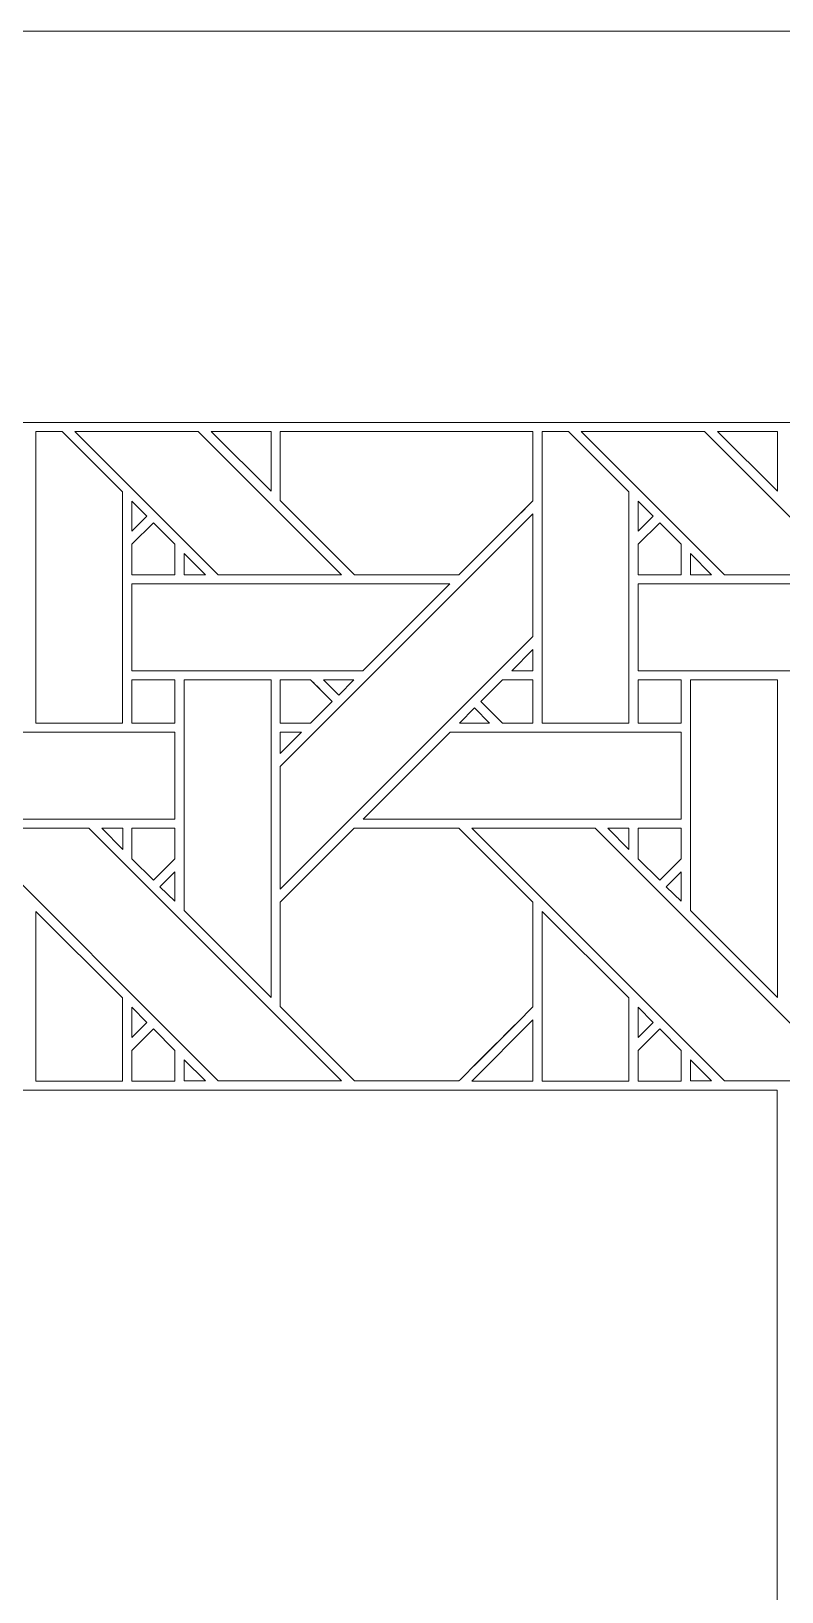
# Model space of a CAD drawing. Header units: inches. Extents: x 6.4 to 18.4, y 3.1 to 15.1.
# Drawn here: x 15 to 16.406, y 12.17 to 15.095 of the extents above; entities that cross this region are included whole.
import ezdxf

# ---------------------------------------------------------------- set-up
doc = ezdxf.new("R2010")
doc.units = ezdxf.units.IN
doc.header["$MEASUREMENT"] = 0
doc.layers.add('Design', color=7, linetype='Continuous', lineweight=0)

msp = doc.modelspace()

# ---------------------------------------------------------------- linework, layer by layer
at = {"layer": 'Design'}
for points, knots in [([(18.3821, 15.0948), (18.3821, 15.0948), (6.3829, 15.0948), (6.3829, 15.0948), (6.3829, 15.0948), (6.3829, 3.0948), (6.3829, 3.0948), (6.3829, 3.0948), (18.3829, 3.0948), (18.3829, 3.0948), (18.3829, 3.0948), (18.3829, 15.0948), (18.3829, 15.0948), (18.3829, 15.0948), (18.3821, 15.0948), (18.3821, 15.0948)], [0, 0, 0, 0, 1, 1, 1, 2, 2, 2, 3, 3, 3, 4, 4, 4, 5, 5, 5, 5]), ([(17.6485, 14.3611), (17.6485, 14.3611), (7.1165, 14.3611), (7.1165, 14.3611), (7.1165, 14.3611), (7.1165, 3.8284), (7.1165, 3.8284), (7.1165, 3.8284), (17.6492, 3.8284), (17.6492, 3.8284), (17.6492, 3.8284), (17.6492, 14.3611), (17.6492, 14.3611), (17.6492, 14.3611), (17.6485, 14.3611), (17.6485, 14.3611)], [0, 0, 0, 0, 1, 1, 1, 2, 2, 2, 3, 3, 3, 4, 4, 4, 5, 5, 5, 5]), ([(15.0087, 14.3448), (15.0087, 14.3448), (15.058, 14.3448), (15.058, 14.3448), (15.058, 14.3448), (15.1714, 14.2317), (15.1714, 14.2317), (15.1714, 14.2317), (15.1714, 13.798), (15.1714, 13.798), (15.1714, 13.798), (15.0087, 13.798), (15.0087, 13.798), (15.0087, 13.798), (15.0087, 14.3448), (15.0087, 14.3448)], [0, 0, 0, 0, 1, 1, 1, 2, 2, 2, 3, 3, 3, 4, 4, 4, 5, 5, 5, 5]), ([(15.3129, 14.3448), (15.3129, 14.3448), (15.5816, 14.076), (15.5816, 14.076), (15.5816, 14.076), (15.3506, 14.076), (15.3506, 14.076), (15.3506, 14.076), (15.0819, 14.3448), (15.0819, 14.3448), (15.0819, 14.3448), (15.3129, 14.3448), (15.3129, 14.3448)], [0, 0, 0, 0, 1, 1, 1, 2, 2, 2, 3, 3, 3, 4, 4, 4, 4]), ([(15.4494, 14.3448), (15.4494, 14.3448), (15.4494, 14.2324), (15.4494, 14.2324), (15.4494, 14.2324), (15.3371, 14.3448), (15.3371, 14.3448), (15.3371, 14.3448), (15.4494, 14.3448), (15.4494, 14.3448)], [0, 0, 0, 0, 1, 1, 1, 2, 2, 2, 3, 3, 3, 3]), ([(15.4666, 14.3448), (15.4666, 14.3448), (15.9403, 14.3448), (15.9403, 14.3448), (15.9403, 14.3448), (15.9403, 14.2148), (15.9403, 14.2148), (15.9225, 14.1969), (15.8105, 14.0851), (15.8016, 14.0761), (15.8016, 14.0761), (15.6058, 14.0761), (15.6058, 14.0761), (15.6058, 14.0761), (15.4666, 14.2153), (15.4666, 14.2153), (15.4666, 14.2153), (15.4666, 14.3448), (15.4666, 14.3448)], [0, 0, 0, 0, 1, 1, 1, 2, 2, 2, 3, 3, 3, 4, 4, 4, 5, 5, 5, 6, 6, 6, 6]), ([(15.4666, 14.3448), (15.4666, 14.3448), (15.9403, 14.3448), (15.9403, 14.3448), (15.9403, 14.3448), (15.9403, 14.2148), (15.9403, 14.2148), (15.922, 14.1964), (15.8102, 14.0848), (15.8016, 14.0761), (15.8016, 14.0761), (15.6058, 14.0761), (15.6058, 14.0761), (15.6058, 14.0761), (15.4666, 14.2153), (15.4666, 14.2153), (15.4666, 14.2153), (15.4666, 14.3448), (15.4666, 14.3448)], [0, 0, 0, 0, 1, 1, 1, 2, 2, 2, 3, 3, 3, 4, 4, 4, 5, 5, 5, 6, 6, 6, 6]), ([(15.9574, 14.3448), (15.9574, 14.3448), (16.0067, 14.3448), (16.0067, 14.3448), (16.0067, 14.3448), (16.1201, 14.2317), (16.1201, 14.2317), (16.1201, 14.2317), (16.1201, 13.798), (16.1201, 13.798), (16.1201, 13.798), (15.9574, 13.798), (15.9574, 13.798), (15.9574, 13.798), (15.9574, 14.3448), (15.9574, 14.3448)], [0, 0, 0, 0, 1, 1, 1, 2, 2, 2, 3, 3, 3, 4, 4, 4, 5, 5, 5, 5]), ([(16.2616, 14.3448), (16.2616, 14.3448), (16.5303, 14.076), (16.5303, 14.076), (16.5303, 14.076), (16.2993, 14.076), (16.2993, 14.076), (16.2993, 14.076), (16.0306, 14.3448), (16.0306, 14.3448), (16.0306, 14.3448), (16.2616, 14.3448), (16.2616, 14.3448)], [0, 0, 0, 0, 1, 1, 1, 2, 2, 2, 3, 3, 3, 4, 4, 4, 4]), ([(16.3982, 14.3448), (16.3982, 14.3448), (16.3982, 14.2324), (16.3982, 14.2324), (16.3982, 14.2324), (16.2858, 14.3448), (16.2858, 14.3448), (16.2858, 14.3448), (16.3982, 14.3448), (16.3982, 14.3448)], [0, 0, 0, 0, 1, 1, 1, 2, 2, 2, 3, 3, 3, 3]), ([(15.1887, 14.1575), (15.1887, 14.1575), (15.1887, 14.2142), (15.1887, 14.2142), (15.1887, 14.2142), (15.2169, 14.1857), (15.2169, 14.1857), (15.2169, 14.1857), (15.1887, 14.1575), (15.1887, 14.1575)], [0, 0, 0, 0, 1, 1, 1, 2, 2, 2, 3, 3, 3, 3]), ([(15.4666, 13.4866), (15.4666, 13.4866), (15.4666, 13.7167), (15.4666, 13.7167), (15.4666, 13.7167), (15.9403, 14.1903), (15.9403, 14.1903), (15.9403, 14.1903), (15.9403, 13.9603), (15.9403, 13.9603), (15.9403, 13.9603), (15.4666, 13.4866), (15.4666, 13.4866)], [0, 0, 0, 0, 1, 1, 1, 2, 2, 2, 3, 3, 3, 4, 4, 4, 4]), ([(16.1374, 14.1575), (16.1374, 14.1575), (16.1374, 14.2142), (16.1374, 14.2142), (16.1374, 14.2142), (16.1656, 14.1857), (16.1656, 14.1857), (16.1656, 14.1857), (16.1374, 14.1575), (16.1374, 14.1575)], [0, 0, 0, 0, 1, 1, 1, 2, 2, 2, 3, 3, 3, 3]), ([(15.1887, 14.1332), (15.1887, 14.1332), (15.2291, 14.1735), (15.2291, 14.1735), (15.2291, 14.1735), (15.2694, 14.1332), (15.2694, 14.1332), (15.2694, 14.1332), (15.2694, 14.0759), (15.2694, 14.0759), (15.2694, 14.0759), (15.1887, 14.0759), (15.1887, 14.0759), (15.1887, 14.0759), (15.1887, 14.1332), (15.1887, 14.1332)], [0, 0, 0, 0, 1, 1, 1, 2, 2, 2, 3, 3, 3, 4, 4, 4, 5, 5, 5, 5]), ([(15.2291, 14.1735), (15.2291, 14.1735), (15.2694, 14.1332), (15.2694, 14.1332), (15.2694, 14.1332), (15.2694, 14.0759), (15.2694, 14.0759), (15.2694, 14.0759), (15.1887, 14.0759), (15.1887, 14.0759), (15.1887, 14.0759), (15.1887, 14.1332), (15.1887, 14.1332), (15.1887, 14.1332), (15.2291, 14.1735), (15.2291, 14.1735)], [0, 0, 0, 0, 1, 1, 1, 2, 2, 2, 3, 3, 3, 4, 4, 4, 5, 5, 5, 5]), ([(16.1375, 14.1332), (16.1375, 14.1332), (16.1778, 14.1735), (16.1778, 14.1735), (16.1778, 14.1735), (16.2181, 14.1332), (16.2181, 14.1332), (16.2181, 14.1332), (16.2181, 14.0759), (16.2181, 14.0759), (16.2181, 14.0759), (16.1375, 14.0759), (16.1375, 14.0759), (16.1375, 14.0759), (16.1375, 14.1332), (16.1375, 14.1332)], [0, 0, 0, 0, 1, 1, 1, 2, 2, 2, 3, 3, 3, 4, 4, 4, 5, 5, 5, 5]), ([(16.2181, 14.0759), (16.2181, 14.0759), (16.1375, 14.0759), (16.1375, 14.0759), (16.1375, 14.0759), (16.1375, 14.1332), (16.1375, 14.1332), (16.1375, 14.1332), (16.1778, 14.1735), (16.1778, 14.1735), (16.1778, 14.1735), (16.2181, 14.1332), (16.2181, 14.1332), (16.2181, 14.1332), (16.2181, 14.0759), (16.2181, 14.0759)], [0, 0, 0, 0, 1, 1, 1, 2, 2, 2, 3, 3, 3, 4, 4, 4, 5, 5, 5, 5]), ([(15.2866, 14.076), (15.2866, 14.076), (15.2866, 14.1158), (15.2866, 14.1158), (15.2866, 14.1158), (15.3264, 14.076), (15.3264, 14.076), (15.3264, 14.076), (15.2866, 14.076), (15.2866, 14.076)], [0, 0, 0, 0, 1, 1, 1, 2, 2, 2, 3, 3, 3, 3]), ([(16.2354, 14.076), (16.2354, 14.076), (16.2354, 14.1158), (16.2354, 14.1158), (16.2354, 14.1158), (16.2751, 14.076), (16.2751, 14.076), (16.2751, 14.076), (16.2354, 14.076), (16.2354, 14.076)], [0, 0, 0, 0, 1, 1, 1, 2, 2, 2, 3, 3, 3, 3]), ([(15.7844, 14.0588), (15.7844, 14.0588), (15.6217, 13.8961), (15.6217, 13.8961), (15.6217, 13.8961), (15.1887, 13.8961), (15.1887, 13.8961), (15.1887, 13.8961), (15.1887, 14.0588), (15.1887, 14.0588), (15.1887, 14.0588), (15.7844, 14.0588), (15.7844, 14.0588)], [0, 0, 0, 0, 1, 1, 1, 2, 2, 2, 3, 3, 3, 4, 4, 4, 4]), ([(16.7332, 14.0588), (16.7332, 14.0588), (16.5704, 13.8961), (16.5704, 13.8961), (16.5704, 13.8961), (16.1375, 13.8961), (16.1375, 13.8961), (16.1375, 13.8961), (16.1375, 14.0588), (16.1375, 14.0588), (16.1375, 14.0588), (16.7332, 14.0588), (16.7332, 14.0588)], [0, 0, 0, 0, 1, 1, 1, 2, 2, 2, 3, 3, 3, 4, 4, 4, 4]), ([(15.9403, 13.9359), (15.9403, 13.9359), (15.9403, 13.8961), (15.9403, 13.8961), (15.9403, 13.8961), (15.9005, 13.8961), (15.9005, 13.8961), (15.9005, 13.8961), (15.9403, 13.9359), (15.9403, 13.9359)], [0, 0, 0, 0, 1, 1, 1, 2, 2, 2, 3, 3, 3, 3]), ([(15.1887, 13.8789), (15.1887, 13.8789), (15.269, 13.8789), (15.269, 13.8789), (15.269, 13.8789), (15.269, 13.7981), (15.269, 13.7981), (15.269, 13.7981), (15.1887, 13.7981), (15.1887, 13.7981), (15.1887, 13.7981), (15.1887, 13.8789), (15.1887, 13.8789)], [0, 0, 0, 0, 1, 1, 1, 2, 2, 2, 3, 3, 3, 4, 4, 4, 4]), ([(15.1887, 13.7981), (15.1887, 13.7981), (15.1887, 13.8789), (15.1887, 13.8789), (15.1887, 13.8789), (15.269, 13.8789), (15.269, 13.8789), (15.269, 13.8789), (15.269, 13.7981), (15.269, 13.7981), (15.269, 13.7981), (15.1887, 13.7981), (15.1887, 13.7981)], [0, 0, 0, 0, 1, 1, 1, 2, 2, 2, 3, 3, 3, 4, 4, 4, 4]), ([(15.2865, 13.4466), (15.2865, 13.4466), (15.2865, 13.8788), (15.2865, 13.8788), (15.2865, 13.8788), (15.4494, 13.8788), (15.4494, 13.8788), (15.4494, 13.8788), (15.4494, 13.2837), (15.4494, 13.2837), (15.4494, 13.2837), (15.2865, 13.4466), (15.2865, 13.4466)], [0, 0, 0, 0, 1, 1, 1, 2, 2, 2, 3, 3, 3, 4, 4, 4, 4]), ([(15.4666, 13.8789), (15.4666, 13.8789), (15.5237, 13.8789), (15.5237, 13.8789), (15.5288, 13.8738), (15.5596, 13.8429), (15.564, 13.8385), (15.564, 13.8385), (15.5236, 13.7981), (15.5236, 13.7981), (15.5236, 13.7981), (15.4666, 13.7981), (15.4666, 13.7981), (15.4666, 13.7981), (15.4666, 13.8789), (15.4666, 13.8789)], [0, 0, 0, 0, 1, 1, 1, 2, 2, 2, 3, 3, 3, 4, 4, 4, 5, 5, 5, 5]), ([(15.5496, 13.8528), (15.5496, 13.8528), (15.564, 13.8385), (15.564, 13.8385), (15.564, 13.8385), (15.5236, 13.7981), (15.5236, 13.7981), (15.5236, 13.7981), (15.4666, 13.7981), (15.4666, 13.7981), (15.4666, 13.7981), (15.4666, 13.8789), (15.4666, 13.8789), (15.4666, 13.8789), (15.5237, 13.8789), (15.5237, 13.8789), (15.5293, 13.8733), (15.5399, 13.8626), (15.5496, 13.8528)], [0, 0, 0, 0, 1, 1, 1, 2, 2, 2, 3, 3, 3, 4, 4, 4, 5, 5, 5, 6, 6, 6, 6]), ([(15.548, 13.8788), (15.548, 13.8788), (15.6045, 13.8788), (15.6045, 13.8788), (15.6045, 13.8788), (15.5762, 13.8506), (15.5762, 13.8506), (15.5762, 13.8506), (15.548, 13.8788), (15.548, 13.8788)], [0, 0, 0, 0, 1, 1, 1, 2, 2, 2, 3, 3, 3, 3]), ([(15.9403, 13.7981), (15.9403, 13.7981), (15.8832, 13.7981), (15.8832, 13.7981), (15.8832, 13.7981), (15.8428, 13.8385), (15.8428, 13.8385), (15.8428, 13.8385), (15.8832, 13.8789), (15.8832, 13.8789), (15.8832, 13.8789), (15.9403, 13.8789), (15.9403, 13.8789), (15.9403, 13.8789), (15.9403, 13.7981), (15.9403, 13.7981)], [0, 0, 0, 0, 1, 1, 1, 2, 2, 2, 3, 3, 3, 4, 4, 4, 5, 5, 5, 5]), ([(15.9403, 13.7981), (15.9403, 13.7981), (15.8832, 13.7981), (15.8832, 13.7981), (15.8832, 13.7981), (15.8428, 13.8385), (15.8428, 13.8385), (15.8428, 13.8385), (15.8832, 13.8789), (15.8832, 13.8789), (15.8832, 13.8789), (15.9403, 13.8789), (15.9403, 13.8789), (15.9403, 13.8789), (15.9403, 13.7981), (15.9403, 13.7981)], [0, 0, 0, 0, 1, 1, 1, 2, 2, 2, 3, 3, 3, 4, 4, 4, 5, 5, 5, 5]), ([(16.1375, 13.8789), (16.1375, 13.8789), (16.2177, 13.8789), (16.2177, 13.8789), (16.2177, 13.8789), (16.2177, 13.7981), (16.2177, 13.7981), (16.2177, 13.7981), (16.1375, 13.7981), (16.1375, 13.7981), (16.1375, 13.7981), (16.1375, 13.8789), (16.1375, 13.8789)], [0, 0, 0, 0, 1, 1, 1, 2, 2, 2, 3, 3, 3, 4, 4, 4, 4]), ([(16.1375, 13.7981), (16.1375, 13.7981), (16.1375, 13.8789), (16.1375, 13.8789), (16.1375, 13.8789), (16.2177, 13.8789), (16.2177, 13.8789), (16.2177, 13.8789), (16.2177, 13.7981), (16.2177, 13.7981), (16.2177, 13.7981), (16.1375, 13.7981), (16.1375, 13.7981)], [0, 0, 0, 0, 1, 1, 1, 2, 2, 2, 3, 3, 3, 4, 4, 4, 4]), ([(16.2352, 13.4466), (16.2352, 13.4466), (16.2352, 13.8788), (16.2352, 13.8788), (16.2352, 13.8788), (16.3982, 13.8788), (16.3982, 13.8788), (16.3982, 13.8788), (16.3982, 13.2837), (16.3982, 13.2837), (16.3982, 13.2837), (16.2352, 13.4466), (16.2352, 13.4466)], [0, 0, 0, 0, 1, 1, 1, 2, 2, 2, 3, 3, 3, 4, 4, 4, 4]), ([(15.8024, 13.798), (15.8024, 13.798), (15.8307, 13.8263), (15.8307, 13.8263), (15.8307, 13.8263), (15.8589, 13.798), (15.8589, 13.798), (15.8589, 13.798), (15.8024, 13.798), (15.8024, 13.798)], [0, 0, 0, 0, 1, 1, 1, 2, 2, 2, 3, 3, 3, 3]), ([(15.269, 13.7809), (15.269, 13.7809), (15.269, 13.6181), (15.269, 13.6181), (15.269, 13.6181), (14.6737, 13.6181), (14.6737, 13.6181), (14.6737, 13.6181), (14.8365, 13.7809), (14.8365, 13.7809), (14.8365, 13.7809), (15.269, 13.7809), (15.269, 13.7809)], [0, 0, 0, 0, 1, 1, 1, 2, 2, 2, 3, 3, 3, 4, 4, 4, 4]), ([(15.5064, 13.7809), (15.5064, 13.7809), (15.4666, 13.7411), (15.4666, 13.7411), (15.4666, 13.7411), (15.4666, 13.7809), (15.4666, 13.7809), (15.4666, 13.7809), (15.5064, 13.7809), (15.5064, 13.7809)], [0, 0, 0, 0, 1, 1, 1, 2, 2, 2, 3, 3, 3, 3]), ([(16.2177, 13.7809), (16.2177, 13.7809), (16.2177, 13.6181), (16.2177, 13.6181), (16.2177, 13.6181), (15.6224, 13.6181), (15.6224, 13.6181), (15.6224, 13.6181), (15.7853, 13.7809), (15.7853, 13.7809), (15.7853, 13.7809), (16.2177, 13.7809), (16.2177, 13.7809)], [0, 0, 0, 0, 1, 1, 1, 2, 2, 2, 3, 3, 3, 4, 4, 4, 4]), ([(15.5816, 13.1273), (15.5816, 13.1273), (15.3506, 13.1273), (15.3506, 13.1273), (15.3506, 13.1273), (14.877, 13.601), (14.877, 13.601), (14.877, 13.601), (15.1079, 13.601), (15.1079, 13.601), (15.1079, 13.601), (15.5816, 13.1273), (15.5816, 13.1273)], [0, 0, 0, 0, 1, 1, 1, 2, 2, 2, 3, 3, 3, 4, 4, 4, 4]), ([(15.1321, 13.601), (15.1321, 13.601), (15.1715, 13.601), (15.1715, 13.601), (15.1715, 13.601), (15.1715, 13.5611), (15.1715, 13.5611), (15.1715, 13.5611), (15.1321, 13.601), (15.1321, 13.601)], [0, 0, 0, 0, 1, 1, 1, 2, 2, 2, 3, 3, 3, 3]), ([(15.1887, 13.601), (15.1887, 13.601), (15.269, 13.601), (15.269, 13.601), (15.269, 13.601), (15.269, 13.5434), (15.269, 13.5434), (15.269, 13.5434), (15.2291, 13.5035), (15.2291, 13.5035), (15.2291, 13.5035), (15.1887, 13.5438), (15.1887, 13.5438), (15.1887, 13.5438), (15.1887, 13.601), (15.1887, 13.601)], [0, 0, 0, 0, 1, 1, 1, 2, 2, 2, 3, 3, 3, 4, 4, 4, 5, 5, 5, 5]), ([(15.2291, 13.5035), (15.2291, 13.5035), (15.1887, 13.5438), (15.1887, 13.5438), (15.1887, 13.5438), (15.1887, 13.601), (15.1887, 13.601), (15.1887, 13.601), (15.269, 13.601), (15.269, 13.601), (15.269, 13.601), (15.269, 13.5434), (15.269, 13.5434), (15.269, 13.5434), (15.2291, 13.5035), (15.2291, 13.5035)], [0, 0, 0, 0, 1, 1, 1, 2, 2, 2, 3, 3, 3, 4, 4, 4, 5, 5, 5, 5]), ([(15.4666, 13.4623), (15.4666, 13.4623), (15.6053, 13.601), (15.6053, 13.601), (15.6053, 13.601), (15.8015, 13.601), (15.8015, 13.601), (15.8015, 13.601), (15.9403, 13.4623), (15.9403, 13.4623), (15.9403, 13.4623), (15.9403, 13.2661), (15.9403, 13.2661), (15.9225, 13.2481), (15.8105, 13.1364), (15.8016, 13.1274), (15.8016, 13.1274), (15.6058, 13.1274), (15.6058, 13.1274), (15.6058, 13.1274), (15.4666, 13.2666), (15.4666, 13.2666), (15.4666, 13.2666), (15.4666, 13.4623), (15.4666, 13.4623)], [0, 0, 0, 0, 1, 1, 1, 2, 2, 2, 3, 3, 3, 4, 4, 4, 5, 5, 5, 6, 6, 6, 7, 7, 7, 8, 8, 8, 8]), ([(15.9403, 13.4623), (15.9403, 13.4623), (15.9403, 13.2661), (15.9403, 13.2661), (15.9226, 13.2483), (15.8107, 13.1365), (15.8016, 13.1274), (15.8016, 13.1274), (15.6058, 13.1274), (15.6058, 13.1274), (15.6058, 13.1274), (15.4666, 13.2666), (15.4666, 13.2666), (15.4666, 13.2666), (15.4666, 13.4623), (15.4666, 13.4623), (15.4666, 13.4623), (15.6053, 13.601), (15.6053, 13.601), (15.6053, 13.601), (15.8015, 13.601), (15.8015, 13.601), (15.8015, 13.601), (15.9403, 13.4623), (15.9403, 13.4623)], [0, 0, 0, 0, 1, 1, 1, 2, 2, 2, 3, 3, 3, 4, 4, 4, 5, 5, 5, 6, 6, 6, 7, 7, 7, 8, 8, 8, 8]), ([(16.5303, 13.1273), (16.5303, 13.1273), (16.2993, 13.1273), (16.2993, 13.1273), (16.2993, 13.1273), (15.8257, 13.601), (15.8257, 13.601), (15.8257, 13.601), (16.0567, 13.601), (16.0567, 13.601), (16.0567, 13.601), (16.5303, 13.1273), (16.5303, 13.1273)], [0, 0, 0, 0, 1, 1, 1, 2, 2, 2, 3, 3, 3, 4, 4, 4, 4]), ([(16.0808, 13.601), (16.0808, 13.601), (16.1202, 13.601), (16.1202, 13.601), (16.1202, 13.601), (16.1202, 13.5611), (16.1202, 13.5611), (16.1202, 13.5611), (16.0808, 13.601), (16.0808, 13.601)], [0, 0, 0, 0, 1, 1, 1, 2, 2, 2, 3, 3, 3, 3]), ([(16.1375, 13.601), (16.1375, 13.601), (16.2177, 13.601), (16.2177, 13.601), (16.2177, 13.601), (16.2177, 13.5434), (16.2177, 13.5434), (16.2177, 13.5434), (16.1778, 13.5035), (16.1778, 13.5035), (16.1778, 13.5035), (16.1375, 13.5438), (16.1375, 13.5438), (16.1375, 13.5438), (16.1375, 13.601), (16.1375, 13.601)], [0, 0, 0, 0, 1, 1, 1, 2, 2, 2, 3, 3, 3, 4, 4, 4, 5, 5, 5, 5]), ([(16.1778, 13.5035), (16.1778, 13.5035), (16.1375, 13.5438), (16.1375, 13.5438), (16.1375, 13.5438), (16.1375, 13.601), (16.1375, 13.601), (16.1375, 13.601), (16.2177, 13.601), (16.2177, 13.601), (16.2177, 13.601), (16.2177, 13.5434), (16.2177, 13.5434), (16.2177, 13.5434), (16.1778, 13.5035), (16.1778, 13.5035)], [0, 0, 0, 0, 1, 1, 1, 2, 2, 2, 3, 3, 3, 4, 4, 4, 5, 5, 5, 5]), ([(15.269, 13.5191), (15.269, 13.5191), (15.269, 13.464), (15.269, 13.464), (15.269, 13.464), (15.2412, 13.4913), (15.2412, 13.4913), (15.2412, 13.4913), (15.269, 13.5191), (15.269, 13.5191)], [0, 0, 0, 0, 1, 1, 1, 2, 2, 2, 3, 3, 3, 3]), ([(16.2177, 13.5191), (16.2177, 13.5191), (16.2177, 13.464), (16.2177, 13.464), (16.2177, 13.464), (16.1899, 13.4913), (16.1899, 13.4913), (16.1899, 13.4913), (16.2177, 13.5191), (16.2177, 13.5191)], [0, 0, 0, 0, 1, 1, 1, 2, 2, 2, 3, 3, 3, 3]), ([(15.1714, 13.1267), (15.1714, 13.1267), (15.0087, 13.1267), (15.0087, 13.1267), (15.0087, 13.1267), (15.0087, 13.4452), (15.0087, 13.4452), (15.0087, 13.4452), (15.1714, 13.283), (15.1714, 13.283), (15.1714, 13.283), (15.1714, 13.1267), (15.1714, 13.1267)], [0, 0, 0, 0, 1, 1, 1, 2, 2, 2, 3, 3, 3, 4, 4, 4, 4]), ([(16.1201, 13.1267), (16.1201, 13.1267), (15.9574, 13.1267), (15.9574, 13.1267), (15.9574, 13.1267), (15.9574, 13.4452), (15.9574, 13.4452), (15.9574, 13.4452), (16.1201, 13.283), (16.1201, 13.283), (16.1201, 13.283), (16.1201, 13.1267), (16.1201, 13.1267)], [0, 0, 0, 0, 1, 1, 1, 2, 2, 2, 3, 3, 3, 4, 4, 4, 4]), ([(15.1887, 13.2088), (15.1887, 13.2088), (15.1887, 13.2655), (15.1887, 13.2655), (15.1887, 13.2655), (15.2169, 13.2369), (15.2169, 13.2369), (15.2169, 13.2369), (15.1887, 13.2088), (15.1887, 13.2088)], [0, 0, 0, 0, 1, 1, 1, 2, 2, 2, 3, 3, 3, 3]), ([(16.1374, 13.2088), (16.1374, 13.2088), (16.1374, 13.2655), (16.1374, 13.2655), (16.1374, 13.2655), (16.1656, 13.2369), (16.1656, 13.2369), (16.1656, 13.2369), (16.1374, 13.2088), (16.1374, 13.2088)], [0, 0, 0, 0, 1, 1, 1, 2, 2, 2, 3, 3, 3, 3]), ([(15.1887, 13.1271), (15.1887, 13.1271), (15.1887, 13.1844), (15.1887, 13.1844), (15.1887, 13.1844), (15.2291, 13.2247), (15.2291, 13.2247), (15.2291, 13.2247), (15.2694, 13.1844), (15.2694, 13.1844), (15.2694, 13.1844), (15.2694, 13.1271), (15.2694, 13.1271), (15.2694, 13.1271), (15.1887, 13.1271), (15.1887, 13.1271)], [0, 0, 0, 0, 1, 1, 1, 2, 2, 2, 3, 3, 3, 4, 4, 4, 5, 5, 5, 5]), ([(15.2291, 13.2247), (15.2291, 13.2247), (15.2694, 13.1844), (15.2694, 13.1844), (15.2694, 13.1844), (15.2694, 13.1271), (15.2694, 13.1271), (15.2694, 13.1271), (15.1887, 13.1271), (15.1887, 13.1271), (15.1887, 13.1271), (15.1887, 13.1844), (15.1887, 13.1844), (15.1887, 13.1844), (15.2291, 13.2247), (15.2291, 13.2247)], [0, 0, 0, 0, 1, 1, 1, 2, 2, 2, 3, 3, 3, 4, 4, 4, 5, 5, 5, 5]), ([(15.9403, 13.1267), (15.9403, 13.1267), (15.8254, 13.1267), (15.8254, 13.1267), (15.8254, 13.1267), (15.9403, 13.2416), (15.9403, 13.2416), (15.9403, 13.2416), (15.9403, 13.1267), (15.9403, 13.1267)], [0, 0, 0, 0, 1, 1, 1, 2, 2, 2, 3, 3, 3, 3]), ([(16.1375, 13.1271), (16.1375, 13.1271), (16.1375, 13.1844), (16.1375, 13.1844), (16.1375, 13.1844), (16.1778, 13.2247), (16.1778, 13.2247), (16.1778, 13.2247), (16.2181, 13.1844), (16.2181, 13.1844), (16.2181, 13.1844), (16.2181, 13.1271), (16.2181, 13.1271), (16.2181, 13.1271), (16.1375, 13.1271), (16.1375, 13.1271)], [0, 0, 0, 0, 1, 1, 1, 2, 2, 2, 3, 3, 3, 4, 4, 4, 5, 5, 5, 5]), ([(16.1778, 13.2247), (16.1778, 13.2247), (16.2181, 13.1844), (16.2181, 13.1844), (16.2181, 13.1844), (16.2181, 13.1271), (16.2181, 13.1271), (16.2181, 13.1271), (16.1375, 13.1271), (16.1375, 13.1271), (16.1375, 13.1271), (16.1375, 13.1844), (16.1375, 13.1844), (16.1375, 13.1844), (16.1778, 13.2247), (16.1778, 13.2247)], [0, 0, 0, 0, 1, 1, 1, 2, 2, 2, 3, 3, 3, 4, 4, 4, 5, 5, 5, 5]), ([(15.2866, 13.1273), (15.2866, 13.1273), (15.2866, 13.1671), (15.2866, 13.1671), (15.2866, 13.1671), (15.3264, 13.1273), (15.3264, 13.1273), (15.3264, 13.1273), (15.2866, 13.1273), (15.2866, 13.1273)], [0, 0, 0, 0, 1, 1, 1, 2, 2, 2, 3, 3, 3, 3]), ([(16.2354, 13.1273), (16.2354, 13.1273), (16.2354, 13.1671), (16.2354, 13.1671), (16.2354, 13.1671), (16.2751, 13.1273), (16.2751, 13.1273), (16.2751, 13.1273), (16.2354, 13.1273), (16.2354, 13.1273)], [0, 0, 0, 0, 1, 1, 1, 2, 2, 2, 3, 3, 3, 3]), ([(8.3676, 5.0795), (8.3676, 5.0795), (8.3676, 13.1101), (8.3676, 13.1101), (8.3676, 13.1101), (16.3981, 13.1101), (16.3981, 13.1101), (16.3981, 13.1101), (16.3981, 5.0795), (16.3981, 5.0795), (16.3981, 5.0795), (8.3676, 5.0795), (8.3676, 5.0795)], [0, 0, 0, 0, 1, 1, 1, 2, 2, 2, 3, 3, 3, 4, 4, 4, 4])]:
    msp.add_open_spline(points, degree=3, knots=knots, dxfattribs=at)

doc.saveas('drawing.dxf')
